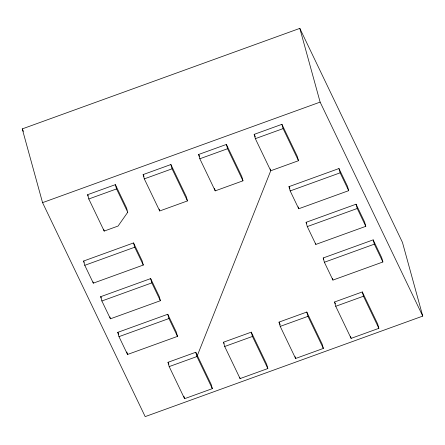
<?xml version="1.0" encoding="UTF-8"?>
<svg xmlns="http://www.w3.org/2000/svg" width="445" height="445" viewBox="0 0 445 445"><rect width="100%" height="100%" fill="white"/><g stroke="black" fill="none" stroke-linecap="round" stroke-linejoin="round"><path stroke-width="0.67" d="M127.737 212.254L118.07 226.049L104.191 231.077L88.794 198.982L87.615 194.693L115.372 184.642L126.558 207.965L127.737 212.254L116.551 188.925L115.372 184.642M22.25 128.905L299.819 28.38L402.441 242.358L422.75 316.095L145.181 416.62L42.559 202.642L22.25 128.905L23.451 131.409M42.559 202.642L320.127 102.111L422.75 316.095M143.129 174.59L170.886 164.533L186.283 196.634L187.462 200.917L159.705 210.975L144.308 178.873L143.129 174.59L144.019 176.437M198.642 154.482L226.399 144.43L241.796 176.526L242.976 180.815L215.219 190.866L199.827 158.77L198.642 154.482L199.532 156.334M270.226 168.922L270.732 170.763L255.341 138.662L254.156 134.379L281.913 124.322L297.31 156.423L298.489 160.706L270.732 170.763L196.94 356.545L212.332 388.641L184.575 398.698L169.183 366.597L167.999 362.313L195.761 352.256L211.153 384.358L212.332 388.641M88.794 198.982L116.551 188.925M144.308 178.873L172.065 168.822L187.462 200.917M199.827 158.77L227.584 148.719L242.976 180.815M255.341 138.662L283.098 128.611L298.489 160.706M83.593 261.031L133.556 242.937L142.105 260.764L143.29 265.053L93.328 283.148L84.773 265.315L83.593 261.031L84.183 262.261M288.994 186.639L338.957 168.544L347.512 186.377L348.691 190.66L298.728 208.761L290.173 190.927L288.994 186.639L289.879 188.485M84.773 265.315L134.735 247.22L143.29 265.053M290.173 190.927L340.141 172.832L348.691 190.66M100.698 296.693L150.66 278.598L159.21 296.431L160.389 300.714L110.427 318.809L101.877 300.981L100.698 296.693L101.288 297.922M306.099 222.305L356.061 204.211L364.611 222.038L365.796 226.327L315.833 244.422L307.278 226.588L306.099 222.305L306.688 223.535M101.877 300.981L151.84 282.887L160.389 300.714M307.278 226.588L357.24 208.494L365.796 226.327M117.797 332.354L167.765 314.259L176.315 332.092L177.494 336.381L127.531 354.476L118.982 336.643L117.797 332.354L118.687 334.201M323.204 257.966L373.166 239.872L381.715 257.705L382.895 261.988L332.932 280.083L324.383 262.255L323.204 257.966L323.793 259.196M118.982 336.643L168.944 318.548L177.494 336.381M324.383 262.255L374.345 244.16L382.895 261.988M223.518 342.205L251.275 332.154L266.666 364.249L267.846 368.538L240.089 378.589L224.697 346.494L223.518 342.205L224.108 343.44M279.032 322.102L306.789 312.045L322.18 344.146L323.359 348.429L295.602 358.486L280.211 326.385L279.032 322.102L280.211 324.572M334.545 301.994L362.302 291.942L377.694 324.038L378.873 328.327L351.116 338.378L335.725 306.282L334.545 301.994L335.43 303.846M169.183 366.597L196.94 356.545L195.761 352.256M224.697 346.494L252.454 336.442L267.846 368.538M280.211 326.385L307.968 316.334L323.359 348.429M335.725 306.282L363.482 296.231L378.873 328.327M254.156 134.379L255.341 136.849M87.615 194.693L88.21 195.928M167.999 362.313L168.889 364.166M373.166 239.872L374.345 244.16M356.061 204.211L357.24 208.494M338.957 168.544L340.141 172.832M299.819 28.38L320.127 102.111M362.302 291.942L363.482 296.231M350.61 336.542L351.116 338.378M332.426 278.247L332.932 280.083M315.494 243.198L315.833 244.422M281.913 124.322L283.098 128.611M298.222 206.919L298.728 208.761M306.789 312.045L307.968 316.334M295.096 356.645L295.602 358.486M226.399 144.43L227.584 148.719M214.546 188.419L215.219 190.866M251.275 332.154L252.454 336.442M239.749 377.366L240.089 378.589M170.886 164.533L172.065 168.822M159.199 209.133L159.705 210.975M167.765 314.259L168.944 318.548M183.902 396.245L184.575 398.698M150.66 278.598L151.84 282.887M133.556 242.937L134.735 247.22M103.685 229.242L104.191 231.077M126.858 352.023L127.531 354.476M109.921 316.974L110.427 318.809M92.988 281.924L93.328 283.148"/></g></svg>
